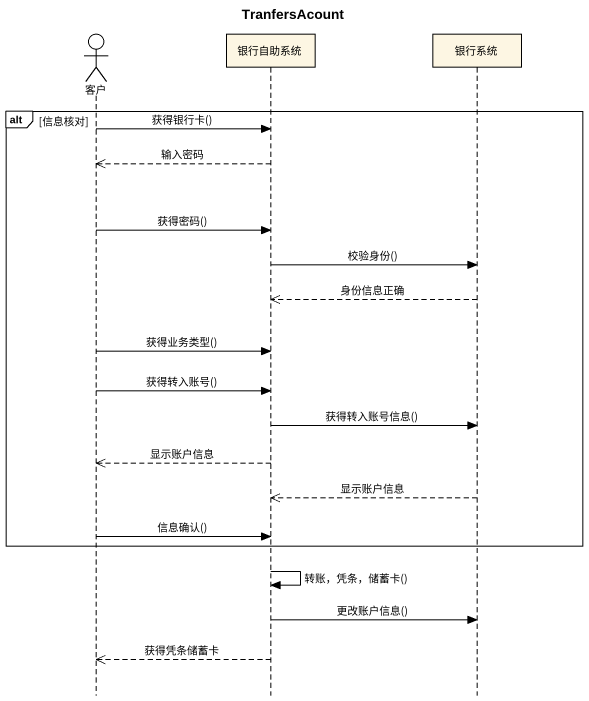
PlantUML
@startuml
title TranfersAcount
hide footbox
actor 客户
participant 银行自助系统
participant 银行系统

alt 信息核对
  客户 -> 银行自助系统 : 获得银行卡()
  银行自助系统 -->> 客户 : 输入密码
  客户 -> 银行自助系统 : 获得密码()
  银行自助系统 -> 银行系统 : 校验身份()
  银行系统 -->> 银行自助系统 : 身份信息正确
  客户 -> 银行自助系统 : 获得业务类型()
  客户 -> 银行自助系统 : 获得转入账号()
  银行自助系统 -> 银行系统 : 获得转入账号信息()
  银行自助系统 -->> 客户 : 显示账户信息
  银行系统 -->> 银行自助系统 : 显示账户信息
  客户 -> 银行自助系统 : 信息确认()
end
银行自助系统 -> 银行自助系统 : 转账，凭条，储蓄卡()
银行自助系统 -> 银行系统 : 更改账户信息()
银行自助系统 -->> 客户 : 获得凭条储蓄卡
@enduml
